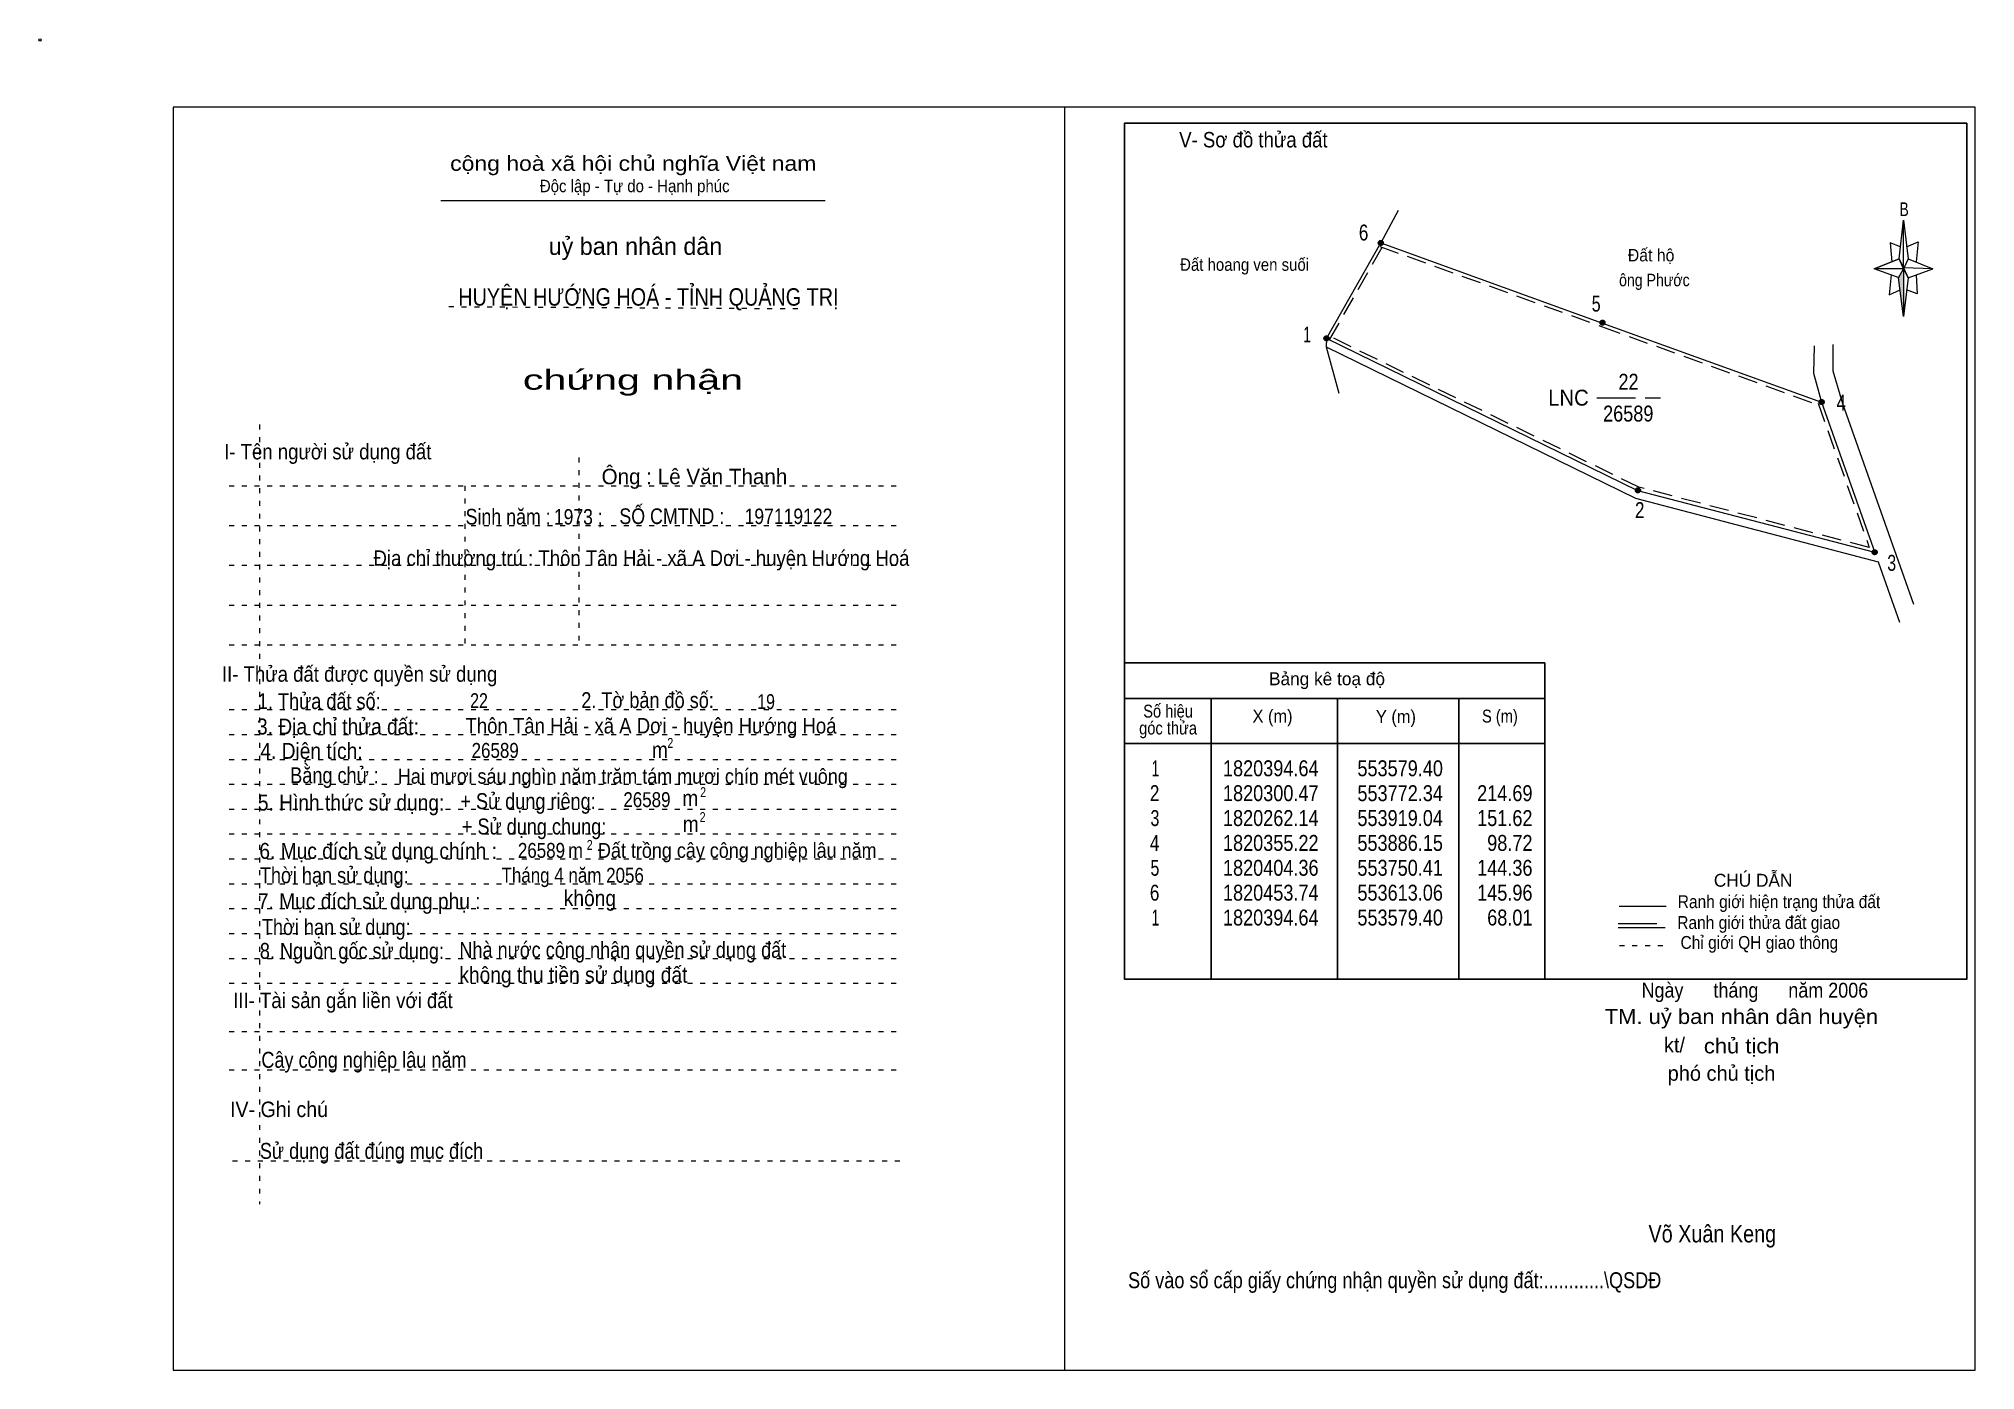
# Model space of a CAD drawing. Header units: centimetres. Extents: x -1.6 to 37.4, y -1.3 to 25.5.
import ezdxf
from ezdxf.enums import TextEntityAlignment as Align

# ---------------------------------------------------------------- set-up
doc = ezdxf.new("R2010")
doc.units = ezdxf.units.CM
doc.header["$LTSCALE"] = 0.13
for name, pattern in [('DOTTED', [1.5, 0.3, -1.2]), ('LONG_DASHED', [7.5, 6, -1.5]), ('MEDIUM_DASHED', [4.5, 3, -1.5])]:
    doc.linetypes.add(name, pattern=pattern)
for name, color, linetype, lineweight in [('1', 7, 'DOTTED', 13), ('10', 7, 'Continuous', 13), ('2', 7, 'Continuous', 25), ('22', 7, 'Continuous', 13), ('3', 7, 'Continuous', 13), ('30', 7, 'Continuous', 13), ('32', 7, 'LONG_DASHED', 13), ('33', 7, 'LONG_DASHED', 13), ('35', 7, 'Continuous', 13)]:
    doc.layers.add(name, color=color, linetype=linetype, lineweight=lineweight)

msp = doc.modelspace()

# ---------------------------------------------------------------- hatches: boundary and pattern name
at = {"layer": '30'}
msp.add_hatch(color=256, dxfattribs=at).paths.add_polyline_path([(35.91, 20.87), (35.91, 19.91), (35.81, 20.69)])
at = {"layer": '32'}
for points in [[(25.4511, 21.3899, 1), (25.3511, 21.3899, 1)], [(24.359, 19.4724, 1), (24.259, 19.4724, 1)], [(29.9074, 19.7878, 1), (29.8074, 19.7878, 1)], [(34.3114, 18.1934, 1), (34.2114, 18.1934, 1)], [(30.6189, 16.4171, 1), (30.5189, 16.4171, 1)], [(35.3786, 15.1735, 1), (35.2786, 15.1735, 1)]]:
    msp.add_hatch(color=256, dxfattribs=at).paths.add_polyline_path(points)

# ---------------------------------------------------------------- linework, layer by layer
at = {"layer": '1', "linetype": 'Continuous'}
msp.add_line((6.51, 22.24), (14.23, 22.24), dxfattribs=at)
at = {"layer": '1'}
for p, q in [((6.67, 20.11), (13.82, 20.07)), ((2.86, 17.74), (2.86, 2.07)), ((9.28, 17.08), (9.28, 13.31)), ((2.25, 16.51), (15.75, 16.51)), ((6.99, 16.51), (6.99, 13.31)), ((2.25, 15.71), (15.75, 15.71)), ((2.25, 14.91), (15.75, 14.91)), ((2.25, 14.11), (15.75, 14.11)), ((2.25, 13.31), (15.75, 13.31)), ((2.25, 12.01), (15.75, 12.01)), ((2.25, 11.51), (15.75, 11.51)), ((2.25, 11.01), (15.75, 11.01)), ((2.25, 10.51), (15.75, 10.51)), ((2.25, 10.01), (15.75, 10.01)), ((2.25, 9.51), (15.75, 9.51)), ((2.25, 9.01), (15.75, 9.01)), ((2.25, 8.51), (15.75, 8.51)), ((2.25, 8.01), (15.75, 8.01)), ((2.25, 7.51), (15.75, 7.51)), ((2.25, 7.01), (15.75, 7.01)), ((2.25, 6.51), (15.75, 6.51)), ((2.25, 5.54), (15.75, 5.54)), ((2.25, 4.77), (15.75, 4.77)), ((2.32, 2.94), (15.82, 2.94))]:
    msp.add_line(p, q, dxfattribs=at)
at = {"layer": '10'}
for p, q in [((25.75, 22.04), (25.4, 21.39)), ((24.3, 19.3), (24.56, 18.37))]:
    msp.add_line(p, q, dxfattribs=at)
at = {"layer": '10', "linetype": 'MEDIUM_DASHED'}
msp.add_line((24.37, 19.44), (25.46, 21.36), dxfattribs=at)
at = {"layer": '10'}
for points in [[(34.26, 18.19), (35.33, 15.17), (30.57, 16.41), (24.31, 19.47), (25.4, 21.39)], [(25.4, 21.39), (29.86, 19.78), (34.26, 18.19)], [(24.3, 19.3), (30.52, 16.26), (35.4, 14.98), (35.83, 13.77)], [(34.11, 19.32), (34.1, 18.77), (34.26, 18.19)], [(34.49, 19.35), (34.49, 18.82), (34.68, 18.16), (36.11, 14.13)]]:
    msp.add_lwpolyline(points, dxfattribs=at)
at = {"layer": '10', "linetype": 'MEDIUM_DASHED'}
for points in [[(25.38, 21.32), (29.84, 19.71), (34.24, 18.12)], [(34.19, 18.17), (35.22, 15.27), (30.59, 16.48), (24.34, 19.53)]]:
    msp.add_lwpolyline(points, dxfattribs=at)
at = {"layer": '10'}
msp.add_circle((-1.55, 25.47), 0.025, dxfattribs=at)
at = {"layer": '2'}
for p, q in [((20.25, 12.95), (28.7, 12.95)), ((28.7, 6.59), (28.7, 12.95)), ((20.25, 12.23), (28.7, 12.23)), ((21.99, 6.59), (21.99, 12.23)), ((24.53, 10.89), (24.53, 12.23)), ((26.97, 12.23), (26.97, 6.59)), ((20.25, 11.33), (28.7, 11.33))]:
    msp.add_line(p, q, dxfattribs=at)
msp.add_lwpolyline([(37.18, 23.8), (20.25, 23.8), (20.25, 6.59), (37.18, 6.59)], close=True, dxfattribs=at)
msp.add_lwpolyline([(24.53, 6.59), (24.53, 10.39), (24.53, 10.89)], dxfattribs=at)
at = {"layer": '22'}
msp.add_line((24.31, 19.47), (24.3, 19.3), dxfattribs=at)
at = {"layer": '3'}
msp.add_line((19.04, 24.12), (19.04, -1.27), dxfattribs=at)
for points in [[(19.04, 24.12), (1.13, 24.12), (1.13, -1.27), (19.04, -1.27)], [(19.04, -1.27), (37.35, -1.27), (37.35, 24.12), (19.04, 24.12)]]:
    msp.add_lwpolyline(points, dxfattribs=at)
at = {"layer": '30'}
for p, q in [((35.82, 21.07), (35.91, 21.85)), ((36, 21.07), (36.5, 20.87)), ((35.82, 20.69), (35.32, 20.87)), ((36, 20.69), (35.91, 19.91)), ((36.16, 20.75), (36.18, 20.37)), ((36.18, 20.37), (35.97, 20.45))]:
    msp.add_line(p, q, dxfattribs=at)
for points in [[(35.91, 21.85), (36, 21.07), (35.91, 20.87)], [(35.91, 20.87), (35.32, 20.87), (35.82, 21.07), (36, 20.69), (36.5, 20.87), (35.91, 20.89)], [(35.91, 20.87), (35.91, 19.91), (35.81, 20.69)]]:
    msp.add_lwpolyline(points, close=True, dxfattribs=at)
for points in [[(35.97, 21.31), (36.2, 21.41), (36.16, 21.01)], [(35.91, 20.87), (35.82, 21.07), (35.32, 20.87)], [(35.85, 21.31), (35.64, 21.39), (35.67, 21.01)], [(35.66, 20.75), (35.62, 20.35), (35.84, 20.45)], [(35.91, 20.87), (36, 20.69), (36.5, 20.87)]]:
    msp.add_lwpolyline(points, dxfattribs=at)
at = {"layer": '32'}
for centre in [(25.4011, 21.3899), (24.309, 19.4724), (29.8574, 19.7878), (34.2614, 18.1934), (30.5689, 16.4171), (35.3286, 15.1735)]:
    msp.add_circle(centre, 0.05, dxfattribs=at)
at = {"layer": '33'}
msp.add_line((29.74, 18.28), (31.02, 18.28), dxfattribs=at)
at = {"layer": '35'}
for p, q in [((30.19, 8.06), (31.14, 8.06)), ((30.17, 7.63), (31.12, 7.63))]:
    msp.add_line(p, q, dxfattribs=at)
at = {"layer": '35', "linetype": 'LONG_DASHED'}
msp.add_line((30.17, 7.71), (31.12, 7.71), dxfattribs=at)
at = {"layer": '35', "linetype": 'DOTTED'}
msp.add_line((30.2, 7.27), (31.19, 7.27), dxfattribs=at)

# ---------------------------------------------------------------- texts
at = {"layer": '1'}
for s, height, width, p in [('V- Sơ đồ thửa đất', 0.31, 0.9, (22.84, 23.31)), ('cộng hoà xã hội chủ nghĩa Việt nam', 0.3, 1.15, (10.375, 22.84)), ('Độc lập - Tự do - Hạnh phúc', 0.25, 0.9, (10.405, 22.41)), ('chứng nhận', 0.4, 1.55, (10.37, 18.44)), ('I- Tên người sử dụng đất', 0.31, 0.9, (4.235, 17.04)), ('II- Thửa đất được quyền sử dụng', 0.31, 0.9, (4.875, 12.57)), ('III- Tài sản gắn liền với đất', 0.31, 0.9, (4.54, 6.01)), ('IV- Ghi chú', 0.31, 0.95, (3.255, 3.82))]:
    msp.add_text(s, height=height, dxfattribs=dict(at, width=width)).set_placement(p, align=Align.CENTER)
msp.add_text('uỷ ban nhân dân', height=0.35, dxfattribs=at).set_placement((10.42, 21.15), align=Align.CENTER)
at = {"layer": '10'}
for s, height, width, p in [('Đất hoang ven suối ', 0.25, 0.9, (22.705, 20.83)), ('Sinh năm :', 0.3149, 0.85, (7.86, 15.73)), ('1973 ;', 0.31, 0.85, (9.27, 15.73)), ('SỐ CMTND :', 0.3149, 0.85, (11.15, 15.74)), ('197119122', 0.31, 0.85, (13.495, 15.74)), ('Địa chỉ thường trú : Thôn Tân Hải - xã A Dơi - huyện Hướng Hoá', 0.31, 0.9, (10.54, 14.9)), ('22', 0.3, 0.8, (7.275, 12.04)), ('19', 0.3, 0.8, (13.045, 12.02)), (' Thôn Tân Hải - xã A Dơi - huyện Hướng Hoá', 0.31, 0.9, (10.68, 11.53)), ('26589', 0.3, 0.85, (7.6, 11.04)), ('Hai mươi sáu nghìn năm trăm tám mươi chín mét vuông ', 0.3, 0.9, (10.215, 10.52)), ('26589', 0.3, 0.85, (10.65, 10.05)), ('m   Đất trồng cây công nghiệp lâu năm ', 0.3, 0.9, (12.215, 9.03)), ('26589', 0.3, 0.85, (8.53, 9.03)), ('Tháng 4 năm 2056 ', 0.3, 0.85, (9.205, 8.53)), ('Ngày      tháng      năm 2006', 0.3, 0.9, (32.92, 6.22)), ('TM. uỷ ban nhân dân huyện', 0.3, 1.1, (32.65, 5.69)), ('chủ tịch', 0.3, 1.1, (32.655, 5.1)), ('Võ Xuân Keng ', 0.35, 0.85, (32.12, 1.3))]:
    msp.add_text(s, height=height, dxfattribs=dict(at, width=width)).set_placement(p, align=Align.CENTER)
for s, width, p in [('  Đất hộ', 0.95, (30.19, 21.02)), ('ông Phước', 0.85, (30.19, 20.52))]:
    msp.add_text(s, height=0.25, dxfattribs=dict(at, width=width)).set_placement(p)
for s, height, p in [('Ông : Lê Văn Thanh', 0.31, (11.605, 16.54)), ('kt/ ', 0.3, (31.36, 5.12)), ('phó chủ tịch ', 0.3, (32.305, 4.55))]:
    msp.add_text(s, height=height, dxfattribs=at).set_placement(p, align=Align.CENTER)
at = {"layer": '2'}
for s, height, width, p in [('HUYỆN HƯỚNG HOÁ - TỈNH QUẢNG TRỊ', 0.35, 0.85, (10.68, 20.13)), ('Số hiệu', 0.2591, 0.85, (21.125, 11.85)), ('3. Địa chỉ thửa đất:', 0.32, 0.9, (4.44, 11.51)), ('góc thửa', 0.2591, 0.85, (21.125, 11.51)), ('X (m)', 0.2591, 0.95, (23.225, 11.75)), ('Y (m)', 0.2591, 0.95, (25.705, 11.74)), ('S (m)', 0.2591, 0.85, (27.795, 11.75)), ('Số vào sổ cấp giấy chứng nhận quyền sử dụng đất:............\\QSDĐ', 0.32, 0.85, (25.68, 0.38))]:
    msp.add_text(s, height=height, dxfattribs=dict(at, width=width)).set_placement(p, align=Align.CENTER)
msp.add_text('Bảng kê toạ độ', height=0.2591, dxfattribs=at).set_placement((24.32, 12.5), align=Align.CENTER)
for s, height, width, p in [('1. Thửa đất số:', 0.32, 0.85, (2.83, 12.02)), ('2. Tờ bản đồ số:', 0.32, 0.85, (9.33, 12.04)), ('4. Diện tích:', 0.32, 0.9, (2.88, 11.02)), ('m', 0.32, 0.9, (10.75, 11.04)), ('2', 0.2, 0.8, (11.06, 11.24)), ('Bằng chử :', 0.32, 0.85, (3.48, 10.53)), ('5. Hình thức sử dụng:', 0.32, 0.9, (2.83, 9.98)), ('+ Sử dụng riêng:', 0.32, 0.85, (6.9, 10.01)), ('m', 0.32, 0.9, (11.36, 10.07)), ('2', 0.2, 0.8, (11.72, 10.25)), ('+ Sử dụng chung:', 0.32, 0.85, (6.93, 9.5)), ('m', 0.32, 0.9, (11.37, 9.55)), ('2', 0.2, 0.8, (11.71, 9.75)), ('6. Mục đích sử dụng chính : ', 0.32, 0.9, (2.86, 9.01)), ('2', 0.2, 0.8, (9.44, 9.19)), ('Thời hạn sử dụng: ', 0.32, 0.85, (2.87, 8.52)), ('7. Mục đích sử dụng phụ : ', 0.32, 0.9, (2.83, 8)), ('không', 0.32, 0.9, (8.98, 8.06)), ('Thời hạn sử dụng: ', 0.32, 0.85, (2.91, 7.48)), ('8. Nguồn gốc sử dụng: ', 0.32, 0.85, (2.87, 7)), ('Nhà nước công nhận quyền sử dụng đất  ', 0.32, 0.85, (6.88, 7.02)), ('không thu tiền sử dụng đất', 0.32, 0.9, (6.88, 6.52)), ('Cây công nghiệp lâu năm', 0.32, 0.85, (2.9, 4.81)), ('Sử dụng đất đúng mục đích', 0.32, 0.85, (2.87, 2.98))]:
    msp.add_text(s, height=height, dxfattribs=dict(at, width=width)).set_placement(p)
at = {"layer": '30', "width": 0.75}
msp.add_text('B', height=0.2756, dxfattribs=at).set_placement((35.92, 21.93), align=Align.CENTER)
at = {"layer": '30'}
for s, width, p in [('1', 0.65, (20.95, 10.67)), ('1820394.64', 0.85, (24.15, 10.67)), ('553579.40', 0.85, (26.65, 10.67)), ('553579.40', 0.85, (26.65, 10.67)), ('2', 0.8, (20.95, 10.17)), ('1820300.47', 0.85, (24.15, 10.17)), ('553772.34', 0.85, (26.65, 10.17)), ('214.69', 0.85, (28.45, 10.17)), ('3', 0.75, (20.95, 9.67)), ('1820262.14', 0.85, (24.15, 9.67)), ('553919.04', 0.85, (26.65, 9.67)), ('151.62', 0.85, (28.45, 9.67)), ('4', 0.8, (20.95, 9.17)), ('1820355.22', 0.85, (24.15, 9.17)), ('553886.15', 0.85, (26.65, 9.17)), ('98.72', 0.85, (28.45, 9.17)), ('5', 0.75, (20.95, 8.67)), ('1820404.36', 0.85, (24.15, 8.67)), ('553750.41', 0.85, (26.65, 8.67)), ('144.36', 0.85, (28.45, 8.67)), ('6', 0.8, (20.95, 8.17)), ('1820453.74', 0.85, (24.15, 8.17)), ('553613.06', 0.85, (26.65, 8.17)), ('145.96', 0.85, (28.45, 8.17)), ('1', 0.65, (20.95, 7.67)), ('1820394.64', 0.85, (24.15, 7.67)), ('553579.40', 0.85, (26.65, 7.67)), ('68.01', 0.85, (28.45, 7.67))]:
    msp.add_text(s, height=0.32, dxfattribs=dict(at, width=width)).set_placement(p, align=Align.RIGHT)
at = {"layer": '32'}
for s, width, p in [('6', 0.8, (25.055, 21.44)), ('5', 0.75, (29.73, 20.01)), ('1', 0.65, (23.92, 19.39)), ('4', 0.8, (34.655, 18.02)), ('2', 0.8, (30.605, 15.86)), ('3', 0.75, (35.67, 14.8))]:
    msp.add_text(s, height=0.32, dxfattribs=dict(at, width=width)).set_placement(p, align=Align.CENTER)
at = {"layer": '33', "width": 0.85}
for s, p in [('22', (30.38, 18.44)), ('26589', (30.375, 17.8))]:
    msp.add_text(s, height=0.32, dxfattribs=at).set_placement(p, align=Align.CENTER)
at = {"layer": '33', "width": 0.95}
msp.add_text('LNC', height=0.32, dxfattribs=at).set_placement((29.58, 18.12), align=Align.RIGHT)
at = {"layer": '35'}
msp.add_text('CHÚ DẪN', height=0.2591, dxfattribs=at).set_placement((32.885, 8.45), align=Align.CENTER)
at = {"layer": '35', "width": 0.9}
for s, p in [('Ranh giới hiện trạng thửa đất', (33.405, 8.02)), ('Ranh giới thửa đất giao ', (33.04, 7.6)), ('Chỉ giới QH giao thông', (33.01, 7.2))]:
    msp.add_text(s, height=0.2591, dxfattribs=at).set_placement(p, align=Align.CENTER)

doc.saveas('drawing.dxf')
